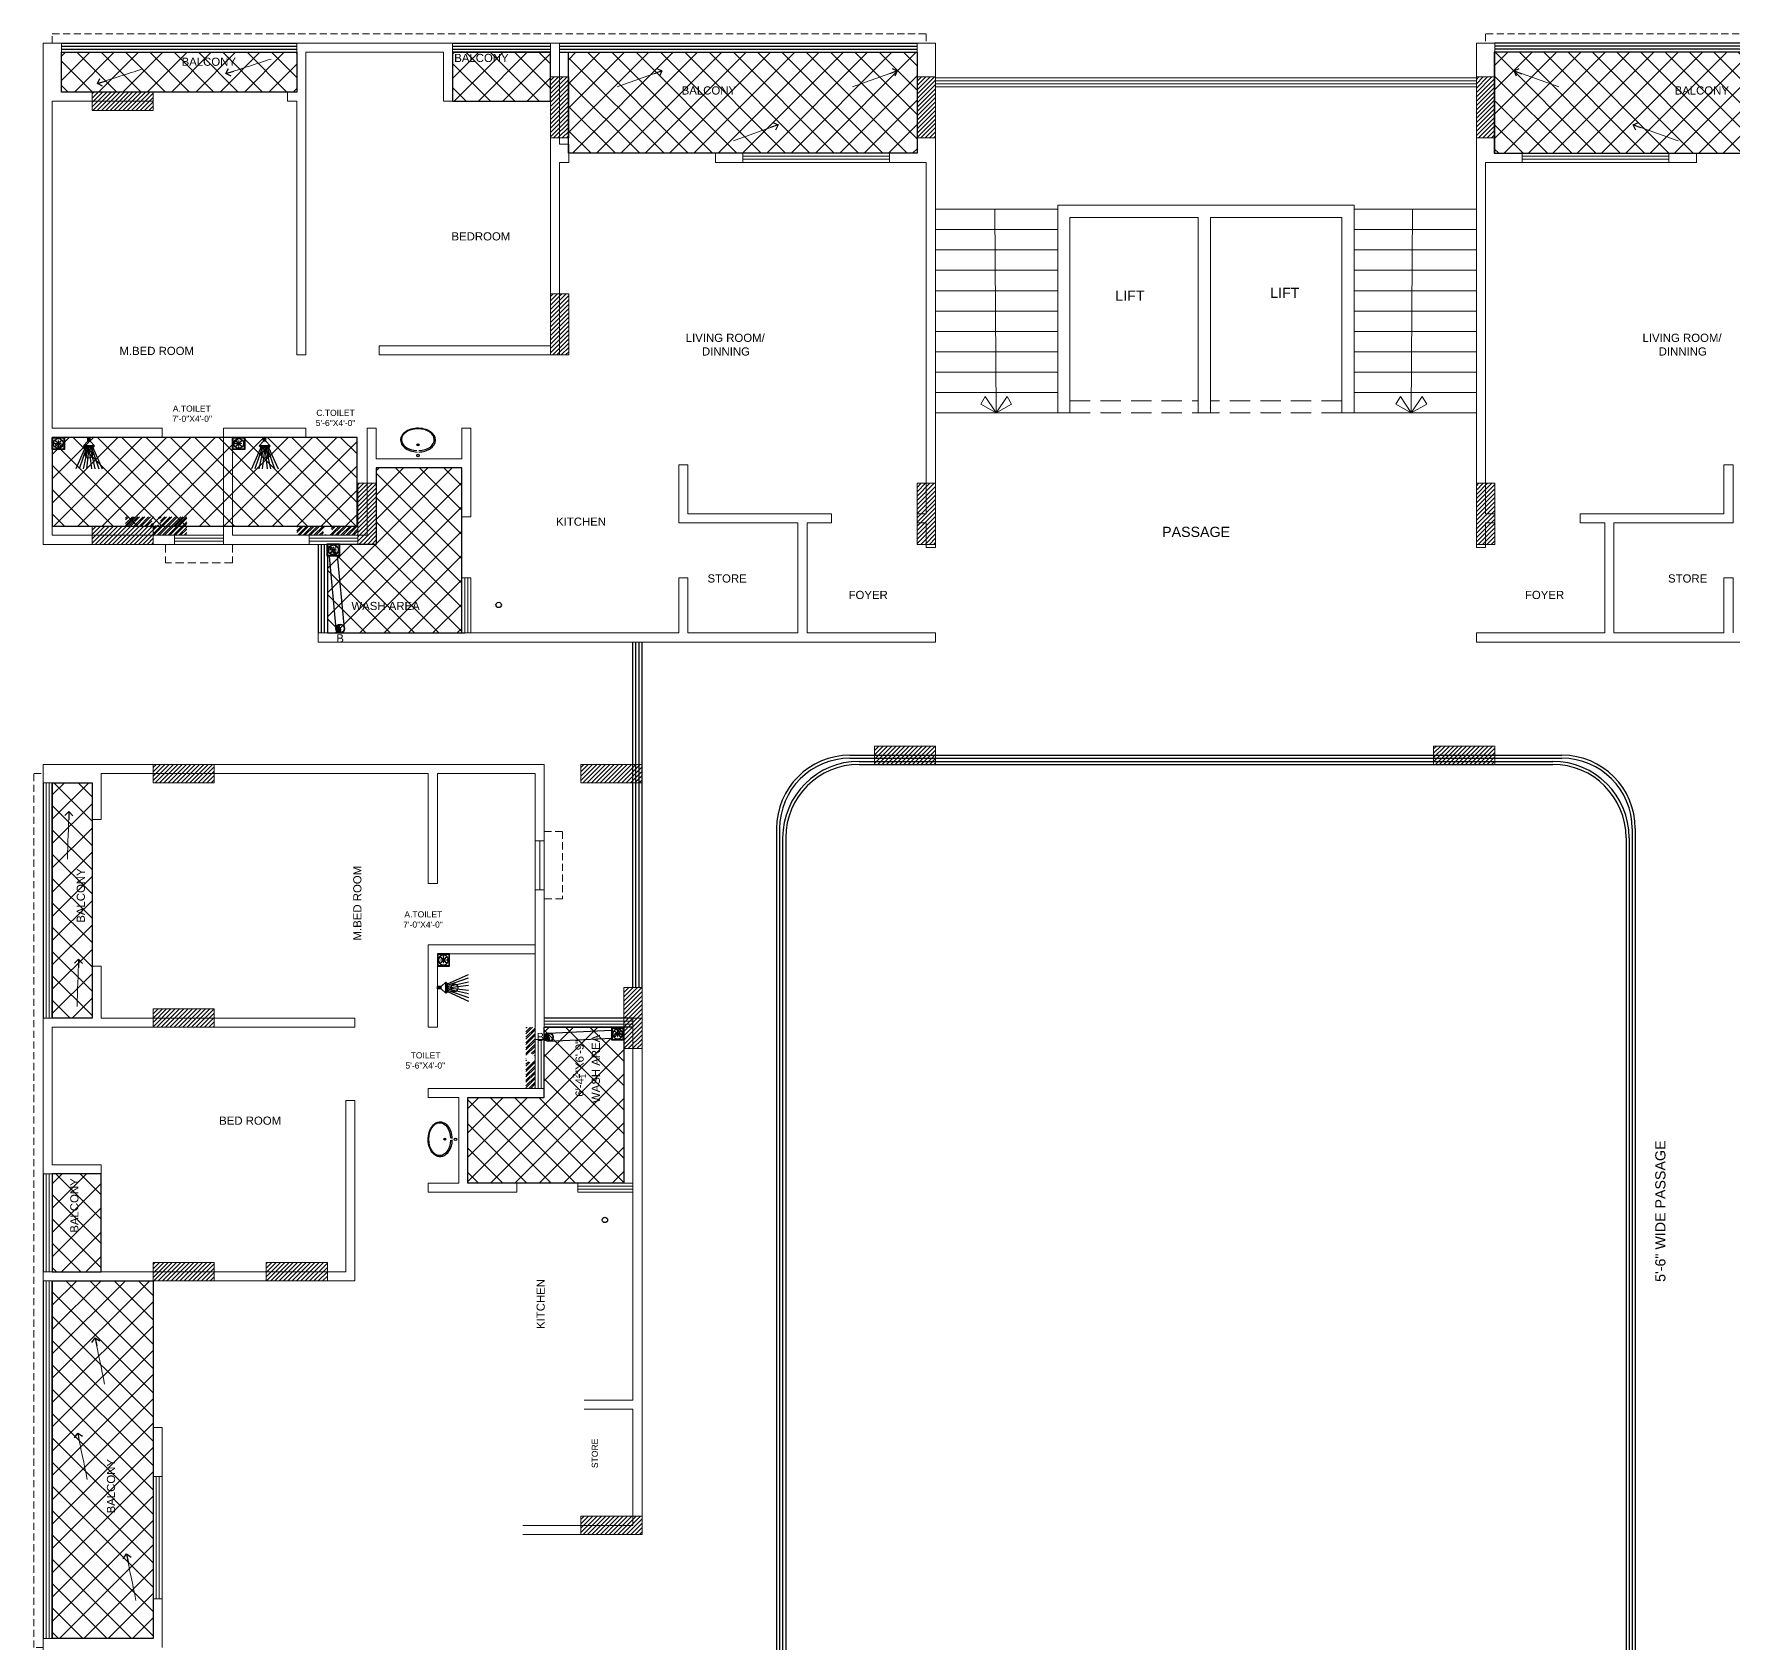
# Model space of a CAD drawing. Header units: inches. Extents: x 1807 to 67852, y 1160 to 20242.
# Drawn here: x 32389 to 33223, y 8973 to 9763 of the extents above; entities that cross this region are included whole.
import ezdxf

# ---------------------------------------------------------------- set-up
doc = ezdxf.new("R2010")
doc.units = ezdxf.units.IN
doc.header["$MEASUREMENT"] = 0
doc.linetypes.add('DASHED', pattern=[0.75, 0.5, -0.25])
doc.layers.get('0').update_dxf_attribs({"lineweight": 20})
for name, color, linetype, lineweight in [('02WINDOW & DOTTED', 8, 'Continuous', 20), ('4 upvc pip hatch', 6, 'Continuous', 5), ('4. UPCV', 6, 'Continuous', 30), ('AP_TEXT', 7, 'Continuous', 13), ('Bathing', 3, 'Continuous', 30), ('column_01', 7, 'Continuous', 18), ('Dummy wall', 8, 'Continuous', 18), ('HATCH', 8, 'Continuous', 0), ('N.WALL', 7, 'Continuous', 25), ('Nstair', 8, 'Continuous', 20), ('PROJ.', 8, 'DASHED', 20), ('RAILING', 8, 'Continuous', 25), ('Railing 01', 8, 'Continuous', 18), ('SHOP TEXT', 7, 'Continuous', 15), ('SUNK', 216, 'Continuous', 30), ('SUNK HTACH', 165, 'Continuous', 15), ('wall', 7, 'Continuous', 20), ('WALLS', 7, 'Continuous', 20), ('WINDOW', 8, 'Continuous', 15)]:
    doc.layers.add(name, color=color, linetype=linetype, lineweight=lineweight)
doc.layers.add('K.Text', color=7, linetype='Continuous')
doc.styles.add('Krupalu', font='arial.ttf', dxfattribs={"height": 8})
doc.styles.add('Krupalu 1', font='arial.ttf')
doc.dimstyles.new('Krupalu', dxfattribs={"dimtxt": 4, "dimasz": 4, "dimexe": 0, "dimexo": 0, "dimgap": 0.09, "dimtad": 0, "dimtoh": 1, "dimdec": 0, "dimzin": 3, "dimdsep": 46, "dimlunit": 4, "dimtxsty": 'Krupalu', "dimblk": 'DOTSMALL', "dimcen": 0, "dimse1": 1, "dimse2": 1, "dimclrd": 256, "dimclre": 256, "dimclrt": 7, "dimadec": 0, "dimazin": 0, "dimtfac": 1, "dimtdec": 0, "dimtofl": 0, "dimtmove": 1, "dimatfit": 0, "dimldrblk": 'OPEN90', "dimfxl": 1, "dimtolj": 1, "dimtzin": 0, "dimlwd": -1, "dimarcsym": 0})
pattern_1 = [(45, (20356.4327, -82036.0392), (-1.325825215, 1.325825215), []), (45, (20357.3166, -82036.0392), (-1.325825215, 1.325825215), [])]
pattern_2 = [(45, (-2883.8112, 0), (-1.0606601718, 1.0606601718), [])]
pattern_3 = [(45, (27807.6125, -55328.927), (-5.9662135, 5.9662135), []), (135, (27807.6125, -55328.927), (-5.9662135, -5.9662135), [])]

# ---------------------------------------------------------------- blocks, each defined once
blk = doc.blocks.new('dfhtutrut')
at = {"layer": 'HATCH'}
h = blk.add_hatch(dxfattribs=at)
h.set_pattern_fill('ANSI31', color=256, scale=12, style=0)
h.set_pattern_definition(pattern_2)
h.paths.add_polyline_path([(142340.43, -629915.98), (142340.43, -629945.98), (142349.43, -629945.98), (142349.43, -629915.98)])
h = blk.add_hatch(dxfattribs=at)
h.set_pattern_fill('ANSI31', color=256, scale=12, style=0)
h.set_pattern_definition(pattern_2)
h.paths.add_polyline_path([(142520.43, -629915.98), (142520.43, -629945.98), (142529.43, -629945.98), (142529.43, -629915.98)])
h = blk.add_hatch(dxfattribs=at)
h.set_pattern_fill('ANSI31', color=256, scale=12, style=0)
h.set_pattern_definition(pattern_2)
h.paths.add_polyline_path([(142794.93, -629915.98), (142794.93, -629945.98), (142803.93, -629945.98), (142803.93, -629915.98)])
h = blk.add_hatch(dxfattribs=at)
h.set_pattern_fill('ANSI31', color=256, scale=12, style=0)
h.set_pattern_definition(pattern_2)
h.paths.add_polyline_path([(142115.43, -629932.48), (142145.43, -629932.48), (142145.43, -629923.48), (142115.43, -629923.48)])
h = blk.add_hatch(dxfattribs=at)
h.set_pattern_fill('ANSI31', color=256, scale=12, style=0)
h.set_pattern_definition(pattern_2)
h.paths.add_polyline_path([(142349.43, -630052.48), (142349.43, -630022.48), (142340.43, -630022.48), (142340.43, -630052.48)])
h = blk.add_hatch(dxfattribs=at)
h.set_pattern_fill('ANSI31', color=256, scale=12, style=0)
h.set_pattern_definition(pattern_2)
h.paths.add_polyline_path([(142254.93, -630145.48), (142254.93, -630115.48), (142245.93, -630115.48), (142245.93, -630145.48)])
h = blk.add_hatch(dxfattribs=at)
h.set_pattern_fill('ANSI31', color=256, scale=12, style=0)
h.set_pattern_definition(pattern_2)
h.paths.add_polyline_path([(142529.43, -630145.48), (142529.43, -630115.48), (142520.43, -630115.48), (142520.43, -630145.48)])
h = blk.add_hatch(dxfattribs=at)
h.set_pattern_fill('ANSI31', color=256, scale=12, style=0)
h.set_pattern_definition(pattern_2)
h.paths.add_polyline_path([(142803.93, -630145.48), (142803.93, -630115.48), (142794.93, -630115.48), (142794.93, -630145.48)])
h = blk.add_hatch(dxfattribs=at)
h.set_pattern_fill('ANSI31', color=256, scale=12, style=0)
h.set_pattern_definition(pattern_2)
h.paths.add_polyline_path([(142115.43, -630145.48), (142145.43, -630145.48), (142145.43, -630136.48), (142115.43, -630136.48)])
h = blk.add_hatch(dxfattribs=at)
h.set_pattern_fill('ANSI31', color=256, scale=12, style=0)
h.set_pattern_definition(pattern_2)
h.paths.add_polyline_path([(142529.43, -630244.48), (142499.43, -630244.48), (142499.43, -630253.48), (142529.43, -630253.48)])
h = blk.add_hatch(dxfattribs=at)
h.set_pattern_fill('ANSI31', color=256, scale=12, style=0)
h.set_pattern_definition(pattern_2)
h.paths.add_polyline_path([(142803.93, -630244.48), (142773.93, -630244.48), (142773.93, -630253.48), (142803.93, -630253.48)])
h = blk.add_hatch(dxfattribs=at)
h.set_pattern_fill('ANSI31', color=256, scale=12, style=0)
h.set_pattern_definition(pattern_2)
h.paths.add_polyline_path([(142145.43, -630262.48), (142175.43, -630262.48), (142175.43, -630253.48), (142145.43, -630253.48)])
h = blk.add_hatch(dxfattribs=at)
h.set_pattern_fill('ANSI31', color=256, scale=12, style=0)
h.set_pattern_definition(pattern_2)
h.paths.add_polyline_path([(142385.43, -630262.48), (142355.43, -630262.48), (142355.43, -630253.48), (142385.43, -630253.48)])
h = blk.add_hatch(dxfattribs=at)
h.set_pattern_fill('ANSI31', color=256, scale=12, style=0)
h.set_pattern_definition(pattern_2)
h.paths.add_polyline_path([(142376.43, -630362.98), (142376.43, -630392.98), (142385.43, -630392.98), (142385.43, -630362.98)])
h = blk.add_hatch(dxfattribs=at)
h.set_pattern_fill('ANSI31', color=256, scale=12, style=0)
h.set_pattern_definition(pattern_2)
h.paths.add_polyline_path([(142145.43, -630382.48), (142175.43, -630382.48), (142175.43, -630373.48), (142145.43, -630373.48)])
h = blk.add_hatch(dxfattribs=at)
h.set_pattern_fill('ANSI31', color=256, scale=12, style=0)
h.set_pattern_definition(pattern_2)
h.paths.add_polyline_path([(142145.43, -630506.98), (142175.43, -630506.98), (142175.43, -630497.98), (142145.43, -630497.98)])
h = blk.add_hatch(dxfattribs=at)
h.set_pattern_fill('ANSI31', color=256, scale=12, style=0)
h.set_pattern_definition(pattern_2)
h.paths.add_polyline_path([(142230.93, -630506.98), (142200.93, -630506.98), (142200.93, -630497.98), (142230.93, -630497.98)])
h = blk.add_hatch(dxfattribs=at)
h.set_pattern_fill('ANSI31', color=256, scale=12, style=0)
h.set_pattern_definition(pattern_2)
h.paths.add_polyline_path([(142385.43, -630622.48), (142355.43, -630622.48), (142355.43, -630631.48), (142385.43, -630631.48)])
at = {"layer": 'column_01'}
for points in [[(142340.43, -629915.98), (142340.43, -629945.98), (142349.43, -629945.98), (142349.43, -629915.98)], [(142520.43, -629915.98), (142520.43, -629945.98), (142529.43, -629945.98), (142529.43, -629915.98)], [(142794.93, -629915.98), (142794.93, -629945.98), (142803.93, -629945.98), (142803.93, -629915.98)], [(142115.43, -629932.48), (142145.43, -629932.48), (142145.43, -629923.48), (142115.43, -629923.48)], [(142349.43, -630052.48), (142349.43, -630022.48), (142340.43, -630022.48), (142340.43, -630052.48)], [(142254.93, -630145.48), (142254.93, -630115.48), (142245.93, -630115.48), (142245.93, -630145.48)], [(142529.43, -630145.48), (142529.43, -630115.48), (142520.43, -630115.48), (142520.43, -630145.48)], [(142803.93, -630145.48), (142803.93, -630115.48), (142794.93, -630115.48), (142794.93, -630145.48)], [(142115.43, -630145.48), (142145.43, -630145.48), (142145.43, -630136.48), (142115.43, -630136.48)], [(142529.43, -630244.48), (142499.43, -630244.48), (142499.43, -630253.48), (142529.43, -630253.48)], [(142803.93, -630244.48), (142773.93, -630244.48), (142773.93, -630253.48), (142803.93, -630253.48)], [(142145.43, -630262.48), (142175.43, -630262.48), (142175.43, -630253.48), (142145.43, -630253.48)], [(142385.43, -630262.48), (142355.43, -630262.48), (142355.43, -630253.48), (142385.43, -630253.48)], [(142376.43, -630362.98), (142376.43, -630392.98), (142385.43, -630392.98), (142385.43, -630362.98)], [(142145.43, -630382.48), (142175.43, -630382.48), (142175.43, -630373.48), (142145.43, -630373.48)], [(142145.43, -630506.98), (142175.43, -630506.98), (142175.43, -630497.98), (142145.43, -630497.98)], [(142230.93, -630506.98), (142200.93, -630506.98), (142200.93, -630497.98), (142230.93, -630497.98)], [(142385.43, -630622.48), (142355.43, -630622.48), (142355.43, -630631.48), (142385.43, -630631.48)]]:
    blk.add_lwpolyline(points, close=True, dxfattribs=at)
blk = doc.blocks.new('Shower')
at = {"layer": 'Bathing'}
h = blk.add_hatch(color=256, dxfattribs=at)
h.paths.add_polyline_path([(60267.42, -3620.43), (60268.65, -3620.43), (60268.65, -3618.64), (60267.42, -3618.64)])
h.paths.add_polyline_path([(60270.16, -3623.63), (60270.73, -3622.8), (60265.35, -3622.8), (60266.15, -3623.63)])
at = {"layer": 'Bathing', "ltscale": 3}
for p, q in [((60267.42, -3620.43), (60267.42, -3618.64)), ((60268.65, -3618.64), (60267.42, -3618.64)), ((60268.65, -3618.64), (60267.42, -3618.64)), ((60268.65, -3620.43), (60268.65, -3618.64)), ((60266.15, -3623.63), (60261.5, -3634)), ((60266.78, -3623.63), (60263.15, -3634)), ((60267.42, -3623.63), (60265.17, -3634)), ((60267.42, -3620.43), (60265.35, -3622.8)), ((60265.35, -3622.8), (60266.15, -3623.63)), ((60270.73, -3622.8), (60265.35, -3622.8)), ((60266.15, -3623.63), (60270.16, -3623.63)), ((60268.04, -3623.63), (60266.8, -3634)), ((60268.65, -3620.43), (60267.42, -3620.43)), ((60268.65, -3620.43), (60267.42, -3620.43)), ((60268.04, -3623.63), (60269.27, -3634)), ((60268.65, -3620.43), (60270.73, -3622.8)), ((60268.65, -3623.63), (60270.9, -3634)), ((60269.29, -3623.63), (60272.92, -3634)), ((60269.92, -3623.63), (60274.57, -3634)), ((60270.16, -3623.63), (60270.73, -3622.8))]:
    blk.add_line(p, q, dxfattribs=at)
for points in [[(60267.42, -3620.43), (60265.35, -3622.8)], [(60270.73, -3622.8), (60268.65, -3620.43)]]:
    blk.add_lwpolyline(points, dxfattribs=at)
blk.add_circle((60268.04, -3627.04), 1.78, dxfattribs=at)
blk = doc.blocks.new('rwrwq')
at = {"layer": 'Bathing'}
for points in [[(19894.37, -3202.34), (19894.37, -3196.34), (19900.37, -3196.34), (19900.37, -3202.34)], [(19894.65, -3202.07), (19894.65, -3196.62), (19900.1, -3196.62), (19900.1, -3202.07)]]:
    blk.add_lwpolyline(points, close=True, dxfattribs=at)
for centre, radius in [((19897.37, -3199.34), 2.42), ((19895.5, -3199.34), 0.129), ((19895.93, -3197.89), 0.129), ((19895.93, -3200.79), 0.129), ((19896.22, -3199.34), 0.129), ((19896.42, -3198.38), 0.129), ((19896.42, -3200.3), 0.129), ((19896.87, -3199.34), 0.129), ((19896.94, -3198.91), 0.129), ((19896.94, -3199.77), 0.129), ((19897.37, -3198.11), 0.129), ((19897.37, -3198.11), 0.129), ((19897.37, -3198.83), 0.129), ((19897.37, -3198.83), 0.129), ((19897.37, -3199.34), 0.129), ((19897.37, -3199.85), 0.129), ((19897.37, -3199.85), 0.129), ((19897.37, -3200.57), 0.129), ((19897.37, -3200.57), 0.129), ((19897.37, -3201.28), 0.129), ((19897.37, -3201.28), 0.129), ((19897.81, -3198.91), 0.129), ((19897.81, -3199.77), 0.129), ((19897.88, -3199.34), 0.129), ((19898.33, -3198.38), 0.129), ((19898.33, -3200.3), 0.129), ((19898.52, -3199.34), 0.129), ((19898.82, -3197.89), 0.129), ((19898.82, -3200.79), 0.129)]:
    blk.add_circle(centre, radius, dxfattribs=at)
blk = doc.blocks.new('_DotSmall')
at = {"color": 0, "linetype": 'ByBlock', "const_width": 0.5}
blk.add_lwpolyline([(-0.0625, 0, 1), (0.0625, 0, 1)], format="xyb", close=True, dxfattribs=at)
blk = doc.blocks.new('_Open90')
at = {"color": 0, "linetype": 'ByBlock', "lineweight": -2}
for p, q in [((0, 0), (-1, 0)), ((-0.5, 0.5), (0, 0)), ((0, 0), (-0.5, -0.5))]:
    blk.add_line(p, q, dxfattribs=at)

msp = doc.modelspace()

# ---------------------------------------------------------------- hatches: boundary and pattern name
at = {"layer": '4 upvc pip hatch', "ltscale": 10}
h = msp.add_hatch(dxfattribs=at)
h.set_pattern_fill('ANSI31', color=256, scale=2, style=0)
h.set_pattern_definition([(45, (-9916.81688, -84346.43307), (-0.1767766953, 0.1767766953), [])])
edge = h.paths.add_edge_path()
edge.add_spline(control_points=[(32539.44, 9468.88), (32539.72, 9469.26), (32540.4, 9470.18), (32538.89, 9471.55), (32539.55, 9472.48), (32539.82, 9472.86)], knot_values=[0, 0, 0, 0, 1.259254, 3.09623, 4.348223, 4.348223, 4.348223, 4.348223], degree=3, periodic=0)
edge.add_arc((32539.58, 9470.87), 2, 83.26204, 180)
edge.add_arc((32539.58, 9470.87), 2, 180, 265.93661)
h = msp.add_hatch(dxfattribs=at)
h.set_pattern_fill('ANSI31', color=256, scale=2, angle=180, style=0)
h.set_pattern_definition([(135, (75735.44057, -84542.61441), (0.1767766953, 0.1767766953), [])])
edge = h.paths.add_edge_path()
edge.add_spline(control_points=[(32642.13, 9272.29), (32641.85, 9271.91), (32641.17, 9270.99), (32642.68, 9269.62), (32642.02, 9268.68), (32641.75, 9268.31)], knot_values=[0, 0, 0, 0, 1.259254, 3.09623, 4.348223, 4.348223, 4.348223, 4.348223], degree=3, periodic=0)
edge.add_arc((32641.98, 9270.29), 2, 83.26204, 180)
edge.add_arc((32641.98, 9270.29), 2, 180, 265.93661)
h = msp.add_hatch(dxfattribs=at)
h.set_pattern_fill('ANSI31', color=256, scale=2, angle=180, style=0)
h.set_pattern_definition([(135, (75735.44057, -84542.61441), (0.1767766953, 0.1767766953), [])])
edge = h.paths.add_edge_path()
edge.add_spline(control_points=[(32642.13, 9272.29), (32641.85, 9271.91), (32641.17, 9270.99), (32642.68, 9269.62), (32642.02, 9268.68), (32641.75, 9268.31)], knot_values=[0, 0, 0, 0, 1.259254, 3.09623, 4.348223, 4.348223, 4.348223, 4.348223], degree=3, periodic=0)
edge.add_arc((32641.98, 9270.29), 2, 83.26204, 180)
edge.add_arc((32641.98, 9270.29), 2, 180, 265.93661)
at = {"layer": 'Dummy wall', "ltscale": 10}
h = msp.add_hatch(dxfattribs=at)
h.set_pattern_fill('ANSI32', color=256, scale=5, style=0)
h.set_pattern_definition(pattern_1)
h.paths.add_polyline_path([(32447.79, 9516.67), (32447.79, 9521.17), (32434.29, 9521.17), (32434.29, 9525.67), (32446.31, 9525.67), (32449.29, 9525.67, 2.414214), (32451.43, 9523.53, 0.414214), (32449.29, 9525.67), (32452.27, 9525.67), (32464.29, 9525.67), (32464.29, 9516.67), (32458.29, 9516.67)])
h = msp.add_hatch(dxfattribs=at)
h.set_pattern_fill('ANSI32', color=256, scale=5, style=0)
h.set_pattern_definition(pattern_1)
h.paths.add_polyline_path([(32518.29, 9516.67), (32518.29, 9521.17), (32528.84, 9521.17), (32530.31, 9521.17), (32533.29, 9521.17, 2.414214), (32535.43, 9519.03, 0.408178), (32533.33, 9521.17), (32536.27, 9521.17), (32537.82, 9521.17), (32548.29, 9521.17), (32548.29, 9516.67), (32524.29, 9516.67)])
h = msp.add_hatch(dxfattribs=at)
h.set_pattern_fill('ANSI32', color=256, scale=5, angle=270, style=0)
h.set_pattern_definition([(225, (124188.001, 21437.0292), (-1.325825215, 1.325825215), []), (225, (124188.001, 21436.1453), (-1.325825215, 1.325825215), [])])
h.paths.add_polyline_path([(32635.29, 9275.17), (32630.79, 9275.17), (32630.79, 9264.62), (32630.79, 9263.16), (32630.79, 9260.17, -2.414214), (32632.93, 9258.03, -0.408178), (32630.79, 9260.13), (32630.79, 9257.19), (32630.79, 9255.64), (32630.79, 9245.17), (32635.29, 9245.17), (32635.29, 9269.17)])
at = {"layer": 'SUNK HTACH', "ltscale": 10}
h = msp.add_hatch(dxfattribs=at)
h.set_pattern_fill('ANSI37', color=114, scale=67.5, style=0)
h.set_pattern_definition(pattern_3)
h.paths.add_polyline_path([(32518.29, 9734.17), (32402.79, 9734.17), (32402.79, 9753.67), (32518.29, 9753.67)])
h = msp.add_hatch(dxfattribs=at)
h.set_pattern_fill('ANSI37', color=114, scale=67.5, style=0)
h.set_pattern_definition(pattern_3)
h.paths.add_polyline_path([(32594.79, 9729.67), (32642.79, 9729.67), (32642.79, 9753.67), (32594.79, 9753.67)])
h = msp.add_hatch(dxfattribs=at)
h.set_pattern_fill('ANSI37', color=114, scale=67.5, style=0)
h.set_pattern_definition(pattern_3)
h.paths.add_polyline_path([(32822.79, 9704.17), (32651.71, 9704.17), (32651.71, 9753.67), (32822.79, 9753.67)])
h = msp.add_hatch(dxfattribs=at)
h.set_pattern_fill('ANSI37', color=114, scale=67.5, angle=180, style=0)
h.set_pattern_definition([(135, (38121.27, -55328.927), (5.9662135, 5.9662135), []), (45, (38121.27, -55328.927), (5.9662135, -5.9662135), [])])
h.paths.add_polyline_path([(33106.1, 9704.17), (33277.17, 9704.17), (33277.17, 9753.67), (33106.1, 9753.67)])
h = msp.add_hatch(dxfattribs=at)
h.set_pattern_fill('ANSI37', color=256, scale=67.5, style=0)
h.set_pattern_definition(pattern_3)
h.paths.add_polyline_path([(32398.29, 9521.17), (32547.86, 9521.17), (32547.86, 9564.65), (32398.29, 9564.65)])
h = msp.add_hatch(dxfattribs=at)
h.set_pattern_fill('ANSI37', color=256, scale=67.5, style=0)
h.set_pattern_definition(pattern_3)
h.paths.add_polyline_path([(32533.29, 9512.17), (32533.29, 9468.67), (32599.29, 9468.67), (32599.29, 9549.67), (32557.29, 9549.67), (32557.29, 9512.17)])
h = msp.add_hatch(dxfattribs=at)
h.set_pattern_fill('ANSI37', color=114, scale=67.5, style=0)
h.set_pattern_definition(pattern_3)
h.paths.add_polyline_path([(32417.79, 9279.67), (32398.29, 9279.67), (32398.29, 9395.17), (32417.79, 9395.17)])
h = msp.add_hatch(dxfattribs=at)
h.set_pattern_fill('ANSI37', color=256, scale=67.5, style=0)
h.set_pattern_definition(pattern_3)
h.paths.add_polyline_path([(32602.29, 9198.67), (32678.79, 9198.67), (32678.79, 9275.17), (32639.79, 9275.17), (32639.79, 9240.67), (32602.29, 9240.67), (32602.29, 9198.67)])
h = msp.add_hatch(dxfattribs=at)
h.set_pattern_fill('ANSI37', color=114, scale=67.5, style=0)
h.set_pattern_definition(pattern_3)
h.paths.add_polyline_path([(32422.29, 9203.17), (32398.29, 9203.17), (32398.29, 9155.17), (32422.29, 9155.17)])
h = msp.add_hatch(dxfattribs=at)
h.set_pattern_fill('ANSI37', color=114, scale=67.5, style=0)
h.set_pattern_definition(pattern_3)
h.paths.add_polyline_path([(32447.79, 8975.17), (32398.29, 8975.17), (32398.29, 9150.67), (32447.79, 9150.67)])

# ---------------------------------------------------------------- linework, layer by layer
at = {"layer": '02WINDOW & DOTTED'}
for p, q in [((33097.29, 9741.17), (32831.6, 9741.17)), ((33097.29, 9739.67), (32831.6, 9739.67)), ((33097.29, 9738.17), (32831.6, 9738.17)), ((33097.29, 9736.67), (32831.6, 9736.67))]:
    msp.add_line(p, q, dxfattribs=at)
at = {"layer": '02WINDOW & DOTTED', "linetype": 'DASHED', "ltscale": 20}
for p, q in [((32897.79, 9582.67), (32960.79, 9582.67)), ((33031.29, 9582.67), (32966.79, 9582.67)), ((32897.79, 9576.67), (32960.79, 9576.67)), ((33031.29, 9576.67), (32966.79, 9576.67))]:
    msp.add_line(p, q, dxfattribs=at)
at = {"layer": '4. UPCV', "ltscale": 10}
for p, q in [((32537.65, 9470.68), (32534.3, 9506.26)), ((32541.63, 9471.05), (32538.28, 9506.64)), ((32641.88, 9272.29, -3.91), (32672.79, 9273.79)), ((32642.09, 9268.3, -3.91), (32673, 9269.8))]:
    msp.add_line(p, q, dxfattribs=at)
for centre, radius in [((32539.58, 9470.87), 2.2), ((32539.58, 9470.87), 2), ((32641.98, 9270.29, -3.91), 2.2), ((32641.98, 9270.29, -3.91), 2.2), ((32641.98, 9270.29, -3.91), 2), ((32641.98, 9270.29, -3.91), 2)]:
    msp.add_circle(centre, radius, dxfattribs=at)
for points in [[(32539.44, 9468.88), (32539.72, 9469.26), (32540.4, 9470.18), (32538.89, 9471.55), (32539.55, 9472.48), (32539.82, 9472.86)], [(32642.13, 9272.29, -3.91), (32641.85, 9271.91, -3.91), (32641.17, 9270.99, -3.91), (32642.68, 9269.62, -3.91), (32642.02, 9268.68, -3.91), (32641.75, 9268.31, -3.91)], [(32642.13, 9272.29, -3.91), (32641.85, 9271.91, -3.91), (32641.17, 9270.99, -3.91), (32642.68, 9269.62, -3.91), (32642.02, 9268.68, -3.91), (32641.75, 9268.31, -3.91)]]:
    msp.add_open_spline(points, degree=3, knots=[0, 0, 0, 0, 1.259254, 3.096229, 4.348222, 4.348222, 4.348222, 4.348222], dxfattribs=at)
at = {"layer": 'AP_TEXT'}
msp.add_line((32657.01, 9250.32), (32657.01, 9252.16), dxfattribs=at)
at = {"layer": 'Bathing'}
for centre, radius in [((32577.75, 9561.01), 0.548), ((32577.75, 9561.01), 0.403), ((32577.81, 9555.79), 0.616), ((32590.95, 9220.22), 0.548), ((32590.95, 9220.22), 0.403), ((32596.17, 9220.16), 0.616)]:
    msp.add_circle(centre, radius, dxfattribs=at)
at = {"layer": 'Bathing', "extrusion": (0.000530124, 2.76424e-10, 1)}
msp.add_circle((32617.39, 9482.44, 17.74), 1.32, dxfattribs=at)
at = {"layer": 'Bathing', "extrusion": (-2.76424e-10, -0.000530124, 1)}
msp.add_circle((32669.52, 9180.57, -4.42), 1.32, dxfattribs=at)
at = {"layer": 'Bathing'}
msp.add_ellipse((32577.75, 9563.52), major_axis=(-8.06, 0), ratio=0.663758, start_param=1.630196, end_param=7.796446, dxfattribs=at)
at = {"layer": 'Bathing', "extrusion": (0, 0, -1)}
msp.add_ellipse((32588.44, 9220.22), major_axis=(0, 8.06), ratio=0.663758, start_param=1.630196, end_param=7.796446, dxfattribs=at)
at = {"layer": 'Bathing'}
for points, knots in [([(32578.13, 9557.49), (32579.18, 9557.52), (32580.22, 9557.68), (32582.31, 9558.29), (32583.34, 9558.79), (32585, 9560.06), (32585.64, 9560.83), (32586.26, 9562.27), (32586.38, 9562.91), (32586.31, 9564.18), (32586.13, 9564.8), (32585.49, 9565.97), (32585.04, 9566.51), (32583.94, 9567.45), (32583.28, 9567.86), (32581.49, 9568.68), (32580.27, 9568.99), (32577.75, 9569.24), (32576.45, 9569.17), (32574.02, 9568.65), (32572.89, 9568.21), (32571.01, 9567.01), (32570.26, 9566.25), (32569.43, 9564.75), (32569.24, 9564.04), (32569.24, 9563.33)], [1.610972, 1.610972, 1.610972, 1.610972, 1.985827, 1.985827, 2.425311, 2.425311, 2.864794, 2.864794, 3.176532, 3.176532, 3.48827, 3.48827, 3.800008, 3.800008, 4.111746, 4.111746, 4.567037, 4.567037, 5.022328, 5.022328, 5.477619, 5.477619, 5.93291, 5.93291, 6.283185, 6.283185, 6.283185, 6.283185]), ([(32569.24, 9563.33), (32569.24, 9562.87), (32569.32, 9562.4), (32569.78, 9561.1), (32570.36, 9560.3), (32571.93, 9558.98), (32572.93, 9558.44), (32575.08, 9557.73), (32576.23, 9557.53), (32577.4, 9557.49)], [0, 0, 0, 0, 0.227893, 0.227893, 0.667377, 0.667377, 1.10686, 1.10686, 1.523521, 1.523521, 1.523521, 1.523521]), ([(32594.47, 9219.83), (32594.45, 9218.78), (32594.29, 9217.74), (32593.67, 9215.65), (32593.17, 9214.62), (32591.91, 9212.96), (32591.14, 9212.32), (32589.69, 9211.7), (32589.05, 9211.59), (32587.79, 9211.65), (32587.16, 9211.84), (32585.99, 9212.47), (32585.46, 9212.92), (32584.51, 9214.02), (32584.1, 9214.68), (32583.28, 9216.47), (32582.97, 9217.69), (32582.72, 9220.21), (32582.79, 9221.51), (32583.31, 9223.94), (32583.76, 9225.08), (32584.95, 9226.96), (32585.71, 9227.7), (32587.21, 9228.53), (32587.92, 9228.72), (32588.63, 9228.72)], [1.610972, 1.610972, 1.610972, 1.610972, 1.985827, 1.985827, 2.425311, 2.425311, 2.864794, 2.864794, 3.176532, 3.176532, 3.48827, 3.48827, 3.800008, 3.800008, 4.111746, 4.111746, 4.567037, 4.567037, 5.022328, 5.022328, 5.477619, 5.477619, 5.93291, 5.93291, 6.283185, 6.283185, 6.283185, 6.283185]), ([(32588.63, 9228.72), (32589.1, 9228.72), (32589.56, 9228.64), (32590.87, 9228.19), (32591.66, 9227.6), (32592.99, 9226.03), (32593.52, 9225.04), (32594.24, 9222.88), (32594.43, 9221.73), (32594.47, 9220.56)], [0, 0, 0, 0, 0.227893, 0.227893, 0.667377, 0.667377, 1.10686, 1.10686, 1.523521, 1.523521, 1.523521, 1.523521])]:
    msp.add_open_spline(points, degree=3, knots=knots, dxfattribs=at)
at = {"layer": 'Nstair', "ltscale": 10}
for p, q in [((32891.79, 9676.67), (32831.79, 9676.67)), ((32861.01, 9676.68), (32861.54, 9576.68)), ((33037.29, 9676.67), (33097.29, 9676.67)), ((33065.88, 9676.67), (33065.36, 9576.67)), ((32891.79, 9666.67), (32831.79, 9666.67)), ((33037.29, 9666.67), (33097.29, 9666.67)), ((32891.79, 9656.67), (32831.79, 9656.67)), ((33037.29, 9656.67), (33097.29, 9656.67)), ((32891.79, 9646.67), (32831.79, 9646.67)), ((33037.29, 9646.67), (33097.29, 9646.67)), ((32891.79, 9636.67), (32831.79, 9636.67)), ((33037.29, 9636.67), (33097.29, 9636.67)), ((32891.79, 9626.67), (32831.79, 9626.67)), ((33037.29, 9626.67), (33097.29, 9626.67)), ((32891.79, 9616.67), (32831.79, 9616.67)), ((33037.29, 9616.67), (33097.29, 9616.67)), ((32891.79, 9606.67), (32831.79, 9606.67)), ((33037.29, 9606.67), (33097.29, 9606.67)), ((32891.79, 9596.67), (32831.79, 9596.67)), ((33037.29, 9596.67), (33097.29, 9596.67)), ((32891.79, 9586.67), (32831.79, 9586.67)), ((32853.99, 9580.9), (32856.17, 9584.79)), ((32856.17, 9584.79), (32861.54, 9576.68)), ((32866.91, 9584.79), (32861.54, 9576.68)), ((32869.09, 9580.9), (32866.91, 9584.79)), ((33037.29, 9586.67), (33097.29, 9586.67)), ((33057.82, 9580.9), (33059.99, 9584.78)), ((33059.99, 9584.78), (33065.36, 9576.68)), ((33070.73, 9584.78), (33065.36, 9576.68)), ((33072.91, 9580.9), (33070.73, 9584.78)), ((32891.79, 9576.67), (32831.79, 9576.67)), ((32861.54, 9576.68), (32853.99, 9580.9)), ((32861.54, 9576.68), (32869.09, 9580.9)), ((33037.29, 9576.67), (33097.29, 9576.67)), ((33065.36, 9576.68), (33057.82, 9580.9)), ((33065.36, 9576.68), (33072.91, 9580.9))]:
    msp.add_line(p, q, dxfattribs=at)
at = {"layer": 'PROJ.', "ltscale": 8}
for p, q in [((32453.79, 9512.17), (32453.79, 9503.17)), ((32486.79, 9512.17), (32486.79, 9503.17)), ((32486.79, 9503.17), (32453.79, 9503.17))]:
    msp.add_line(p, q, dxfattribs=at)
at = {"layer": 'PROJ.', "ltscale": 7}
for points in [[(32398.29, 9758.17), (32398.29, 9762.67), (32827.29, 9762.67), (32827.29, 9758.17)], [(33530.79, 9758.17), (33530.79, 9762.67), (33101.79, 9762.67), (33101.79, 9758.17)], [(32393.79, 8970.67), (32389.29, 8970.67), (32389.29, 9399.67), (32393.79, 9399.67)], [(32639.79, 9371.17), (32648.79, 9371.17), (32648.79, 9338.17), (32639.79, 9338.17)]]:
    msp.add_lwpolyline(points, dxfattribs=at)
at = {"layer": 'RAILING'}
for p, q in [((32402.79, 9758.17), (32518.29, 9758.17)), ((32594.79, 9758.17), (32642.79, 9758.17)), ((32647.29, 9758.17), (32822.79, 9758.17)), ((33281.79, 9758.17), (33106.29, 9758.17)), ((32402.79, 9756.67), (32518.29, 9756.67)), ((32402.79, 9755.17), (32518.29, 9755.17)), ((32402.79, 9753.67), (32518.29, 9753.67)), ((32594.79, 9756.67), (32642.79, 9756.67)), ((32594.79, 9755.17), (32642.79, 9755.17)), ((32594.79, 9753.67), (32642.79, 9753.67)), ((32647.29, 9756.67), (32822.79, 9756.67)), ((32647.29, 9755.17), (32822.79, 9755.17)), ((32647.29, 9753.67), (32822.79, 9753.67)), ((33281.79, 9756.67), (33106.29, 9756.67)), ((33281.79, 9755.17), (33106.29, 9755.17)), ((33281.79, 9753.67), (33106.29, 9753.67)), ((32528.79, 9512.17), (32528.79, 9468.67)), ((32530.29, 9512.17), (32530.29, 9468.67)), ((32531.79, 9512.17), (32531.79, 9468.67)), ((32533.29, 9512.17), (32533.29, 9468.67)), ((32683.29, 9294.67), (32683.29, 9464.17)), ((32684.79, 9294.67), (32684.79, 9464.17)), ((32686.29, 9294.67), (32686.29, 9464.17)), ((32687.79, 9294.67), (32687.79, 9464.17)), ((32789.79, 9408.67), (33139.29, 9408.67)), ((32789.79, 9407.17), (33139.29, 9407.17)), ((32794.29, 9405.67), (33134.79, 9405.67)), ((32794.29, 9404.17), (33134.79, 9404.17)), ((32393.79, 9395.17), (32393.79, 9279.67)), ((32398.29, 9395.17), (32398.29, 9279.67)), ((32753.79, 9372.67), (32753.79, 8606.17)), ((32755.29, 9372.67), (32755.29, 8606.17)), ((32756.79, 9368.17), (32756.79, 8606.17)), ((32758.29, 9368.17), (32758.29, 8606.17)), ((33170.79, 9368.17), (33170.79, 8605.97)), ((33172.29, 9368.17), (33172.29, 8605.96)), ((33173.79, 9372.67), (33173.79, 8605.94)), ((33175.29, 9372.67), (33175.29, 8605.93)), ((32683.29, 9279.67), (32639.79, 9279.67)), ((32683.29, 9275.17), (32639.79, 9275.17)), ((32393.79, 9203.17), (32393.79, 9155.17)), ((32398.29, 9203.17), (32398.29, 9155.17)), ((32393.79, 9150.67), (32393.79, 8975.17)), ((32398.29, 9150.67), (32398.29, 8975.17))]:
    msp.add_line(p, q, dxfattribs=at)
for centre, radius, start, end in [((32789.79, 9372.67), 36, 90, 180), ((33139.29, 9372.67), 36, 0, 90), ((32789.79, 9372.67), 34.5, 90, 180), ((32794.29, 9368.17), 37.5, 90, 180), ((32794.29, 9368.17), 36, 90, 180), ((33134.79, 9368.17), 37.5, 0, 90), ((33134.79, 9368.17), 36, 0, 90), ((33139.29, 9372.67), 34.5, 0, 90)]:
    msp.add_arc(centre, radius, start, end, dxfattribs=at)
at = {"layer": 'Railing 01'}
for p, q in [((32395.29, 9395.17), (32395.29, 9279.67)), ((32396.79, 9395.17), (32396.79, 9279.67)), ((32683.29, 9278.17), (32639.79, 9278.17)), ((32683.29, 9276.67), (32639.79, 9276.67)), ((32395.29, 9203.17), (32395.29, 9155.17)), ((32396.79, 9203.17), (32396.79, 9155.17)), ((32395.29, 9150.67), (32395.29, 8975.17)), ((32396.79, 9150.67), (32396.79, 8975.17))]:
    msp.add_line(p, q, dxfattribs=at)
at = {"layer": 'SUNK'}
for points in [[(32518.29, 9734.17), (32402.79, 9734.17), (32402.79, 9753.67), (32518.29, 9753.67)], [(32594.79, 9729.67), (32642.79, 9729.67), (32642.79, 9753.67), (32594.79, 9753.67)], [(32822.79, 9704.17), (32651.71, 9704.17), (32651.71, 9753.67), (32822.79, 9753.67)], [(33106.1, 9704.17), (33277.17, 9704.17), (33277.17, 9753.67), (33106.1, 9753.67)], [(32398.29, 9521.17), (32547.86, 9521.17), (32547.86, 9564.65), (32398.29, 9564.65)], [(32417.79, 9279.67), (32398.29, 9279.67), (32398.29, 9395.17), (32417.79, 9395.17)], [(32422.29, 9203.17), (32398.29, 9203.17), (32398.29, 9155.17), (32422.29, 9155.17)], [(32447.79, 8975.17), (32398.29, 8975.17), (32398.29, 9150.67), (32447.79, 9150.67)]]:
    msp.add_lwpolyline(points, close=True, dxfattribs=at)
for points in [[(32599.29, 9468.67), (32599.29, 9549.67), (32557.29, 9549.67), (32557.29, 9512.17), (32533.29, 9512.17), (32533.29, 9468.67), (32600.79, 9468.67)], [(32602.29, 9198.67), (32602.29, 9240.67), (32639.79, 9240.67), (32639.79, 9275.17), (32678.79, 9275.17), (32678.79, 9198.67), (32602.29, 9198.67)]]:
    msp.add_lwpolyline(points, dxfattribs=at)
at = {"layer": 'wall'}
for p, q in [((32393.79, 9758.17), (32393.79, 9512.17)), ((32393.79, 9758.17), (32402.79, 9758.17)), ((32402.79, 9734.17), (32402.79, 9758.17)), ((32518.29, 9758.17), (32518.29, 9734.17)), ((32518.29, 9758.17), (32594.79, 9758.17)), ((32594.79, 9758.17), (32594.79, 9729.67)), ((32642.79, 9758.17), (32642.79, 9609.67)), ((32642.79, 9758.17), (32647.29, 9758.17)), ((32647.29, 9758.17), (32647.29, 9708.67)), ((32822.79, 9758.17), (32822.79, 9704.17)), ((32822.79, 9758.17), (32831.79, 9758.17)), ((32831.79, 9758.17), (32831.79, 9510.67)), ((33097.29, 9758.17), (33097.29, 9510.67)), ((33106.29, 9758.17), (33097.29, 9758.17)), ((33106.29, 9758.17), (33106.29, 9704.17)), ((32522.79, 9753.67), (32522.79, 9605.17)), ((32522.79, 9753.67), (32590.29, 9753.67)), ((32590.29, 9753.67), (32590.29, 9729.67)), ((32447.79, 9734.17), (32402.79, 9734.17)), ((32447.79, 9729.67), (32447.79, 9734.17)), ((32518.29, 9734.17), (32513.79, 9734.17)), ((32513.79, 9729.67), (32513.79, 9734.17)), ((32398.29, 9729.67), (32398.29, 9569.17)), ((32447.79, 9729.67), (32398.29, 9729.67)), ((32518.29, 9729.67), (32513.79, 9729.67)), ((32518.29, 9729.67), (32518.29, 9605.17)), ((32594.79, 9729.67), (32590.29, 9729.67)), ((32651.79, 9708.67), (32647.29, 9708.67)), ((32651.79, 9699.67), (32651.79, 9708.67)), ((32647.29, 9699.67), (32651.79, 9699.67)), ((32647.29, 9699.67), (32647.29, 9605.17)), ((32723.79, 9704.17), (32723.79, 9699.67)), ((32723.79, 9704.17), (32737.29, 9704.17)), ((32723.79, 9699.67), (32737.29, 9699.67)), ((32737.29, 9699.67), (32737.29, 9704.17)), ((32809.29, 9699.67), (32809.29, 9704.17)), ((32809.29, 9704.17), (32822.79, 9704.17)), ((32809.29, 9699.67), (32827.29, 9699.67)), ((32827.29, 9699.67), (32827.29, 9527.17)), ((33101.79, 9699.67), (33101.79, 9527.17)), ((33119.79, 9699.67), (33101.79, 9699.67)), ((33119.79, 9704.17), (33106.29, 9704.17)), ((33119.79, 9699.67), (33119.79, 9704.17)), ((33205.29, 9704.17), (33191.79, 9704.17)), ((33191.79, 9699.67), (33191.79, 9704.17)), ((33205.29, 9699.67), (33191.79, 9699.67)), ((33205.29, 9704.17), (33205.29, 9699.67)), ((32966.79, 9678.67), (32891.79, 9678.67)), ((32891.79, 9678.67), (32891.79, 9576.67)), ((32960.79, 9678.67), (33037.29, 9678.67)), ((33037.29, 9678.67), (33037.29, 9576.67)), ((32897.79, 9576.67), (32897.79, 9672.67)), ((32897.79, 9672.67), (32960.79, 9672.67)), ((32960.79, 9672.67), (32960.79, 9576.67)), ((32960.79, 9576.67), (32960.79, 9672.67)), ((32966.79, 9576.67), (32966.79, 9672.67)), ((33031.29, 9672.67), (32966.79, 9672.67)), ((32966.79, 9672.67), (32966.79, 9576.67)), ((33031.29, 9576.67), (33031.29, 9672.67)), ((32558.79, 9609.67), (32558.79, 9605.17)), ((32558.79, 9609.67), (32642.79, 9609.67)), ((32518.29, 9605.17), (32522.79, 9605.17)), ((32558.79, 9605.17), (32647.29, 9605.17)), ((32891.79, 9576.67), (32897.79, 9576.67)), ((32960.79, 9576.67), (32966.79, 9576.67)), ((32966.79, 9576.67), (32960.79, 9576.67)), ((33037.29, 9576.67), (33031.29, 9576.67)), ((32452.29, 9569.17), (32398.29, 9569.17)), ((32452.29, 9569.17), (32452.29, 9564.67)), ((32482.29, 9569.17), (32482.29, 9512.17)), ((32522.79, 9569.17), (32482.29, 9569.17)), ((32522.79, 9569.17), (32522.79, 9564.67)), ((32552.79, 9569.17), (32552.79, 9516.67)), ((32557.29, 9569.17), (32552.79, 9569.17)), ((32557.29, 9569.17), (32557.29, 9554.17)), ((32603.79, 9569.17), (32599.29, 9569.17)), ((32599.29, 9569.17), (32599.29, 9554.17)), ((32603.79, 9569.17), (32603.79, 9525.67)), ((32452.29, 9564.67), (32398.29, 9564.67)), ((32398.29, 9564.67), (32398.29, 9516.67)), ((32486.79, 9564.67), (32486.79, 9516.67)), ((32522.79, 9564.67), (32486.79, 9564.67)), ((32599.29, 9554.17), (32557.29, 9554.17)), ((32599.29, 9549.67), (32557.29, 9549.67)), ((32557.29, 9549.67), (32557.29, 9512.17)), ((32599.29, 9549.67), (32599.29, 9525.67)), ((32705.79, 9551.17), (32705.79, 9522.67)), ((32710.29, 9551.17), (32705.79, 9551.17)), ((32710.29, 9551.17), (32710.29, 9527.17)), ((33218.79, 9551.17), (33218.79, 9527.17)), ((33218.79, 9551.17), (33223.29, 9551.17)), ((33223.29, 9551.17), (33223.29, 9522.67)), ((32603.79, 9525.67), (32599.29, 9525.67)), ((32780.79, 9527.17), (32710.29, 9527.17)), ((32780.79, 9527.17), (32780.79, 9522.67)), ((32822.79, 9527.17), (32822.79, 9522.67)), ((32822.79, 9527.17), (32827.29, 9527.17)), ((33106.29, 9527.17), (33101.79, 9527.17)), ((33106.29, 9527.17), (33106.29, 9522.67)), ((33148.29, 9527.17), (33148.29, 9522.67)), ((33148.29, 9527.17), (33218.79, 9527.17)), ((32458.29, 9516.67), (32398.29, 9516.67)), ((32458.29, 9516.67), (32458.29, 9512.17)), ((32524.29, 9516.67), (32486.79, 9516.67)), ((32524.29, 9516.67), (32524.29, 9512.17)), ((32548.29, 9516.67), (32548.29, 9512.17)), ((32552.79, 9516.67), (32548.29, 9516.67)), ((32764.29, 9522.67), (32705.79, 9522.67)), ((32764.29, 9522.67), (32764.29, 9468.67)), ((32768.79, 9522.67), (32768.79, 9468.67)), ((32780.79, 9522.67), (32768.79, 9522.67)), ((32822.79, 9522.67), (32827.29, 9522.67)), ((32827.29, 9522.67), (32827.29, 9510.67)), ((33106.29, 9522.67), (33101.79, 9522.67)), ((33101.79, 9522.67), (33101.79, 9510.67)), ((33148.29, 9522.67), (33160.29, 9522.67)), ((33160.29, 9522.67), (33160.29, 9468.67)), ((33164.79, 9522.67), (33164.79, 9468.67)), ((33164.79, 9522.67), (33223.29, 9522.67)), ((32458.29, 9512.17), (32393.79, 9512.17)), ((32524.29, 9512.17), (32482.29, 9512.17)), ((32557.29, 9512.17), (32548.29, 9512.17)), ((32831.79, 9510.67), (32827.29, 9510.67)), ((33097.29, 9510.67), (33101.79, 9510.67)), ((32603.79, 9495.67), (32599.29, 9495.67)), ((32710.29, 9495.67), (32705.79, 9495.67)), ((32705.79, 9495.67), (32705.79, 9468.67)), ((32710.29, 9495.67), (32710.29, 9468.67)), ((33218.79, 9495.67), (33223.29, 9495.67)), ((33218.79, 9495.67), (33218.79, 9468.67)), ((33223.29, 9495.67), (33223.29, 9468.67)), ((32528.79, 9468.67), (32528.79, 9464.17)), ((32705.79, 9468.67), (32528.79, 9468.67)), ((32764.29, 9468.67), (32710.29, 9468.67)), ((32831.79, 9468.67), (32768.79, 9468.67)), ((32831.79, 9468.67), (32831.79, 9464.17)), ((33097.29, 9468.67), (33160.29, 9468.67)), ((33097.29, 9468.67), (33097.29, 9464.17)), ((33164.79, 9468.67), (33218.79, 9468.67)), ((32831.79, 9464.17), (32528.79, 9464.17)), ((33097.29, 9464.17), (33400.29, 9464.17)), ((32639.79, 9404.17), (32393.79, 9404.17)), ((32393.79, 9395.17), (32393.79, 9404.17)), ((32422.29, 9399.67), (32422.29, 9377.17)), ((32582.79, 9399.67), (32422.29, 9399.67)), ((32582.79, 9399.67), (32582.79, 9345.67)), ((32587.29, 9399.67), (32587.29, 9345.67)), ((32639.79, 9366.67), (32639.79, 9404.17)), ((32417.79, 9395.17), (32393.79, 9395.17)), ((32417.79, 9395.17), (32417.79, 9377.17)), ((32417.79, 9377.17), (32422.29, 9377.17)), ((32639.79, 9366.67, 2), (32635.29, 9366.67, 2)), ((32587.29, 9345.67), (32582.79, 9345.67)), ((32635.29, 9269.17, -4), (32635.29, 9342.67)), ((32639.79, 9342.67), (32635.29, 9342.67)), ((32639.79, 9269.17, -4), (32639.79, 9342.67)), ((32635.29, 9315.67), (32582.79, 9315.67)), ((32582.79, 9315.67), (32582.79, 9275.17)), ((32635.29, 9311.17), (32587.29, 9311.17)), ((32587.29, 9311.17), (32587.29, 9275.17)), ((32417.79, 9305.17), (32422.29, 9305.17)), ((32417.79, 9305.17), (32417.79, 9279.67)), ((32422.29, 9305.17), (32422.29, 9279.67)), ((32393.79, 9279.67), (32393.79, 9203.17)), ((32417.79, 9279.67), (32393.79, 9279.67)), ((32546.79, 9275.17), (32398.29, 9275.17)), ((32398.29, 9275.17), (32398.29, 9207.67)), ((32546.79, 9279.67), (32422.29, 9279.67)), ((32546.79, 9279.67), (32546.79, 9275.17)), ((32587.29, 9275.17), (32582.79, 9275.17)), ((32683.29, 9279.67), (32687.79, 9279.67)), ((32683.29, 9279.67), (32683.29, 9092.17)), ((32687.79, 9279.67), (32687.79, 9026.17)), ((32639.79, 9269.17, -4), (32635.29, 9269.17, -4)), ((32635.29, 9245.17), (32582.79, 9245.17)), ((32582.79, 9245.17), (32582.79, 9240.67)), ((32635.29, 9245.17), (32635.29, 9245.17, -4)), ((32639.79, 9245.17, -4), (32635.29, 9245.17, -4)), ((32639.79, 9240.67), (32639.79, 9245.17, -4)), ((32546.79, 9239.17), (32542.29, 9239.17)), ((32542.29, 9239.17), (32542.29, 9155.17)), ((32546.79, 9239.17), (32546.79, 9150.67)), ((32597.79, 9240.67), (32582.79, 9240.67)), ((32597.79, 9240.67), (32597.79, 9198.67)), ((32639.79, 9240.67), (32602.29, 9240.67)), ((32602.29, 9240.67), (32602.29, 9198.67)), ((32422.29, 9207.67), (32398.29, 9207.67)), ((32422.29, 9207.67), (32422.29, 9203.17)), ((32422.29, 9203.17), (32393.79, 9203.17)), ((32582.79, 9198.67), (32597.79, 9198.67)), ((32582.79, 9198.67), (32582.79, 9194.17)), ((32582.79, 9194.17), (32626.29, 9194.17)), ((32602.29, 9198.67), (32626.29, 9198.67)), ((32626.29, 9198.67), (32626.29, 9194.17)), ((32656.29, 9198.67), (32656.29, 9194.17)), ((32542.29, 9155.17), (32393.79, 9155.17)), ((32393.79, 9150.67), (32393.79, 9155.17)), ((32546.79, 9150.67), (32393.79, 9150.67)), ((32659.29, 9092.17), (32683.29, 9092.17)), ((32659.29, 9087.67), (32683.29, 9087.67)), ((32683.29, 9087.67), (32683.29, 9030.67)), ((32452.29, 9078.67), (32447.79, 9078.67)), ((32447.79, 9078.67), (32447.79, 9054.67)), ((32452.29, 9078.67), (32452.29, 9054.67)), ((32452.29, 9054.67), (32447.79, 9054.67)), ((32629.29, 9030.67), (32683.29, 9030.67)), ((32629.29, 9026.17), (32687.79, 9026.17)), ((32452.29, 8994.67), (32447.79, 8994.67)), ((32447.79, 8994.67), (32447.79, 8975.17)), ((32452.29, 8994.67), (32452.29, 8970.67)), ((32393.79, 8975.17), (32447.79, 8975.17)), ((32393.79, 8975.17), (32393.79, 8966.17))]:
    msp.add_line(p, q, dxfattribs=at)
at = {"layer": 'WALLS'}
msp.add_lwpolyline([(32587.29, 9399.67), (32635.29, 9399.67), (32635.29, 9366.67)], dxfattribs=at)
at = {"layer": 'WINDOW'}
for p, q in [((32737.29, 9704.17), (32809.29, 9704.17)), ((32737.29, 9702.67), (32809.29, 9702.67)), ((32737.29, 9701.17), (32809.29, 9701.17)), ((32737.29, 9699.67), (32809.29, 9699.67)), ((33191.79, 9704.17), (33119.79, 9704.17)), ((33191.79, 9702.67), (33119.79, 9702.67)), ((33191.79, 9701.17), (33119.79, 9701.17)), ((33191.79, 9699.67), (33119.79, 9699.67)), ((32482.29, 9516.67), (32458.29, 9516.67)), ((32524.29, 9516.67), (32548.29, 9516.67)), ((32482.29, 9515.17), (32458.29, 9515.17)), ((32482.29, 9513.67), (32458.29, 9513.67)), ((32482.29, 9512.17), (32458.29, 9512.17)), ((32524.29, 9515.17), (32548.29, 9515.17)), ((32548.29, 9513.67), (32524.29, 9513.67)), ((32548.29, 9512.17), (32524.29, 9512.17)), ((32599.29, 9495.67), (32599.29, 9468.67)), ((32600.79, 9495.67), (32600.79, 9468.67)), ((32602.29, 9495.67), (32602.29, 9468.67)), ((32603.79, 9495.67), (32603.79, 9468.67)), ((32635.29, 9342.78, -1.99), (32635.29, 9366.78, -1.99)), ((32637.54, 9342.57, -2), (32637.54, 9366.67, -2)), ((32639.79, 9342.67), (32639.79, 9366.67)), ((32635.29, 9245.17, -4), (32635.29, 9269.17, -4)), ((32636.79, 9245.17, -4), (32636.79, 9269.17, -4)), ((32638.29, 9245.17, -4), (32638.29, 9269.17, -4)), ((32639.79, 9245.17, -4), (32639.79, 9269.17, -4)), ((32656.29, 9198.67), (32683.29, 9198.67)), ((32656.29, 9197.17), (32683.29, 9197.17)), ((32656.29, 9195.67), (32683.29, 9195.67)), ((32656.29, 9194.17), (32683.29, 9194.17)), ((32447.79, 9054.67), (32447.79, 8994.67)), ((32449.29, 9054.67), (32449.29, 8994.67)), ((32450.79, 9054.67), (32450.79, 8994.67)), ((32452.29, 9054.67), (32452.29, 8994.67))]:
    msp.add_line(p, q, dxfattribs=at)

# ---------------------------------------------------------------- block references
at = {"layer": 'Bathing'}
for p in [(12503.91, 12761.02), (12592.41, 12761.02), (12638.91, 12708.79)]:
    msp.add_blockref('rwrwq', p, dxfattribs=at)
at = {"layer": 'Bathing', "rotation": 360}
for p in [(-27851.75, 13183.31), (-27765.5, 13183.31)]:
    msp.add_blockref('Shower', p, dxfattribs=at)
at = {"layer": 'Bathing', "xscale": -1}
for name, p, rotation in [('rwrwq', (29390.95, 29205.55), 89.99999999999991), ('Shower', (28968.65, 69562.6), 89.99999999999994), ('rwrwq', (29476.45, 29169.27), 89.99999999997225)]:
    msp.add_blockref(name, p, dxfattribs=dict(at, rotation=rotation))
at = {"layer": 'column_01'}
msp.add_blockref('dfhtutrut', (-109697.64, 639657.65), dxfattribs=at)

# ---------------------------------------------------------------- texts
at = {"layer": '4. UPCV', "ltscale": 10, "style": 'Krupalu 1'}
for p in [(32537.69, 9464.05), (32635.99, 9268.41, -3.91), (32635.99, 9268.41, -3.91)]:
    msp.add_text('B', height=4, dxfattribs=at).set_placement(p)
at = {"layer": 'AP_TEXT', "style": 'Krupalu 1'}
for s, height, p in [('BALCONY', 4, (32414.27, 9326.46)), ('M.BED ROOM', 4, (32550.01, 9317.76)), ('"X6\'-9"', 4, (32659.1, 9252.16)), ('WASH AREA', 4, (32667.06, 9237.94)), ('2', 2.8, (32656.56, 9250.23)), ("6'-4", 4, (32659.1, 9241.05)), ('1', 2.8, (32660.29, 9250.05)), ('BALCONY', 4, (32411.1, 9174.31)), ('KITCHEN', 4, (32640, 9127.06)), ('STORE ', 3, (32666.09, 9058.79)), ('BALCONY', 4, (32429.09, 9036.54))]:
    msp.add_text(s, height=height, rotation=90, dxfattribs=at).set_placement(p)
for s, height, p in [('7\'-0"X4\'-0"', 3, (32570.51, 9324.06)), ('A.TOILET', 3, (32571.1, 9329.06)), ('5\'-6"X4\'-0"', 3, (32571.63, 9254.86)), ('TOILET', 3, (32574.18, 9259.86)), ('BED ROOM', 4, (32480.18, 9227.31))]:
    msp.add_text(s, height=height, dxfattribs=at).set_placement(p)
at = {"layer": 'K.Text', "style": 'Krupalu 1'}
for s, height, p in [('BALCONY', 4, (32461.75, 9747.07)), ('BALCONY', 4, (32595.57, 9748.91)), ('BALCONY', 4, (32707.22, 9732.95)), ('BALCONY', 4, (33194.6, 9732.96)), ('BEDROOM', 4, (32594.22, 9661.35)), ('M.BED ROOM', 4, (32431.21, 9605.13)), ('LIVING ROOM/', 4, (32709.21, 9611.56)), ('DINNING', 4, (32717.15, 9604.85)), ('LIVING ROOM/', 4, (33178.87, 9611.56)), ('DINNING', 4, (33186.8, 9604.85)), ('7\'-0"X4\'-0"', 3, (32457.16, 9572.31)), ('A.TOILET', 3, (32457.42, 9577.31)), ('C.TOILET', 3, (32527.87, 9575.24)), ('5\'-6"X4\'-0"', 3, (32527.59, 9570.24)), ('KITCHEN', 4, (32645.57, 9521.32)), ('STORE ', 4, (32719.9, 9493.44)), ('STORE ', 4, (33191.38, 9493.44)), ('WASH AREA', 4, (32545.11, 9479.93)), ('FOYER ', 4, (32789.14, 9485.34)), ('FOYER ', 4, (33121.15, 9485.34))]:
    msp.add_text(s, height=height, dxfattribs=at).set_placement(p)
at = {"layer": 'SHOP TEXT', "ltscale": 0.1, "style": 'Krupalu 1'}
for s, p in [('LIFT', (32920.08, 9631.7)), ('LIFT', (32996.12, 9633.13)), ('PASSAGE', (32943.04, 9515.8))]:
    msp.add_text(s, height=5, dxfattribs=at).set_placement(p)
msp.add_text('5\'-6" WIDE PASSAGE', height=5, rotation=90, dxfattribs=at).set_placement((33190.12, 9150.17))

# ---------------------------------------------------------------- leaders
at = {"layer": 'N.WALL', "color": 1, "path_type": 1}
for points in [[(32483.52, 9743.2), (32505.69, 9750.37)], [(32420.4, 9738.35), (32442.57, 9745.51)], [(32697.5, 9744.52), (32675.54, 9736.72)], [(32813.04, 9744.52), (32791.08, 9736.72)], [(33115.84, 9744.52), (33137.8, 9736.72)], [(32754.55, 9718.07), (32732.59, 9710.27)], [(33174.34, 9718.07), (33196.29, 9710.27)], [(32406.46, 9381.01), (32405.67, 9357.72)], [(32411.21, 9308.56), (32410.42, 9285.28)], [(32419.25, 9122.77), (32423.97, 9099.95)], [(32410.74, 9075.93), (32415.45, 9053.11)], [(32434.65, 9016.64), (32439.36, 8993.82)]]:
    msp.add_leader(points, dimstyle='Krupalu', override={"dimgap": 0.09, "dimtad": 0, "dimclrd": 1}, dxfattribs=at)

doc.saveas('drawing.dxf')
